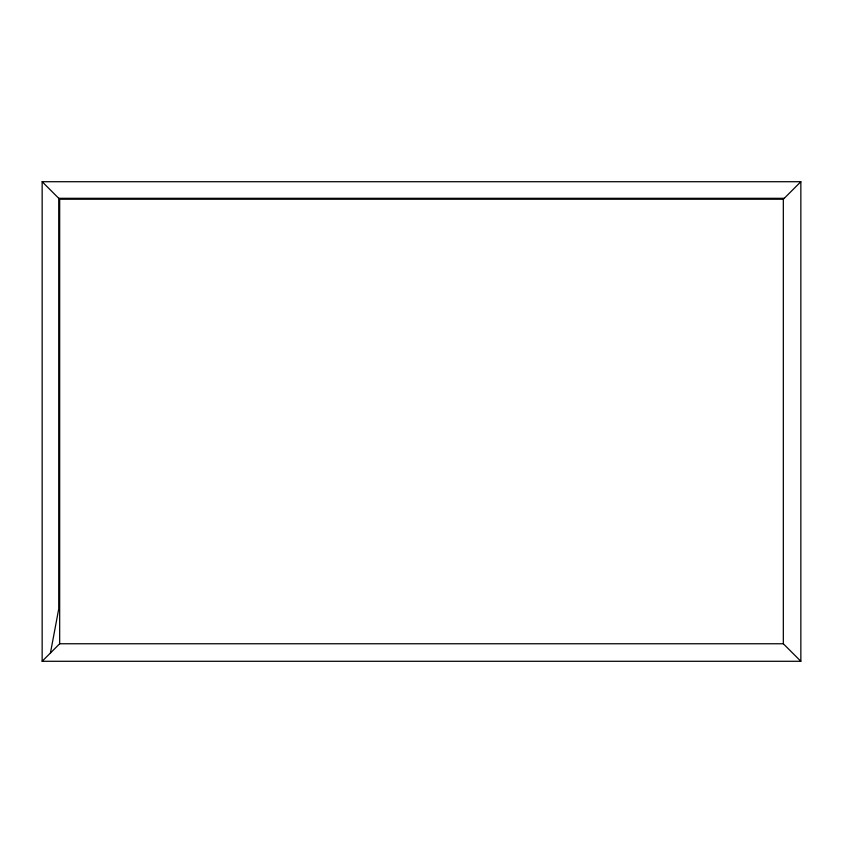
<?xml version="1.0" encoding="UTF-8"?>
<svg xmlns="http://www.w3.org/2000/svg" width="843" height="843" viewBox="0 0 843 843"><rect width="100%" height="100%" fill="white"/><g stroke="black" fill="none" stroke-linecap="round" stroke-linejoin="round"><path stroke-width="1.26" d="M50.443 652.988L58.736 608.909L58.736 198.305L42.15 181.719L42.15 661.281L800.85 661.281L800.85 181.719L42.15 181.719M42.15 661.281L59.674 643.757L783.326 643.757L800.85 661.281M59.674 643.757L59.674 199.243L783.326 199.243L800.85 181.719M58.736 198.305L784.264 198.305M783.326 199.243L783.326 643.757"/></g></svg>
